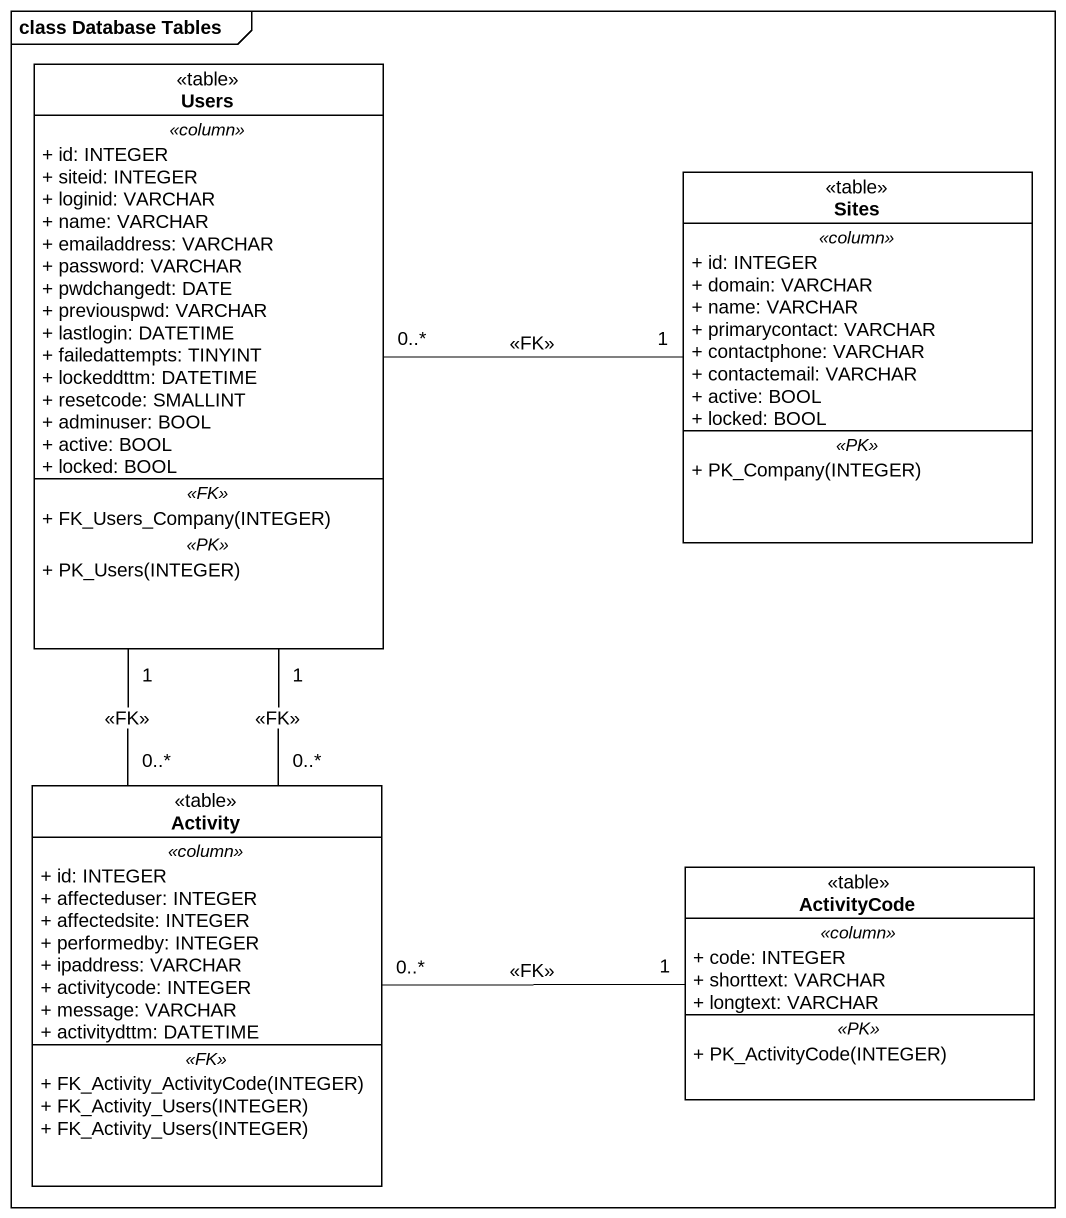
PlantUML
@startuml
mainframe class Database Tables
hide circle
hide empty members
skinparam classAttributeIconSize 0
class Users <<table>> {
  .. <<column>> ..
  + id: INTEGER
  + siteid: INTEGER
  + loginid: VARCHAR
  + name: VARCHAR
  + emailaddress: VARCHAR
  + password: VARCHAR
  + pwdchangedt: DATE
  + previouspwd: VARCHAR
  + lastlogin: DATETIME
  + failedattempts: TINYINT
  + lockeddttm: DATETIME
  + resetcode: SMALLINT
  + adminuser: BOOL
  + active: BOOL
  + locked: BOOL
  .. <<FK>> ..
  + FK_Users_Company(INTEGER)
  .. <<PK>> ..
  + PK_Users(INTEGER)
}
class Sites <<table>> {
  .. <<column>> ..
  + id: INTEGER
  + domain: VARCHAR
  + name: VARCHAR
  + primarycontact: VARCHAR
  + contactphone: VARCHAR
  + contactemail: VARCHAR
  + active: BOOL
  + locked: BOOL
  .. <<PK>> ..
  + PK_Company(INTEGER)
}
class Activity <<table>> {
  .. <<column>> ..
  + id: INTEGER
  + affecteduser: INTEGER
  + affectedsite: INTEGER
  + performedby: INTEGER
  + ipaddress: VARCHAR
  + activitycode: INTEGER
  + message: VARCHAR
  + activitydttm: DATETIME
  .. <<FK>> ..
  + FK_Activity_ActivityCode(INTEGER)
  + FK_Activity_Users(INTEGER)
  + FK_Activity_Users(INTEGER)
}
class ActivityCode <<table>> {
  .. <<column>> ..
  + code: INTEGER
  + shorttext: VARCHAR
  + longtext: VARCHAR
  .. <<PK>> ..
  + PK_ActivityCode(INTEGER)
}
Users "0..*" -right- "1" Sites : <<FK>>
Activity "0..*" -up- "1" Users : <<FK>>
Activity "0..*" -up- "1" Users : <<FK>>
Activity "0..*" -right- "1" ActivityCode : <<FK>>
@enduml
